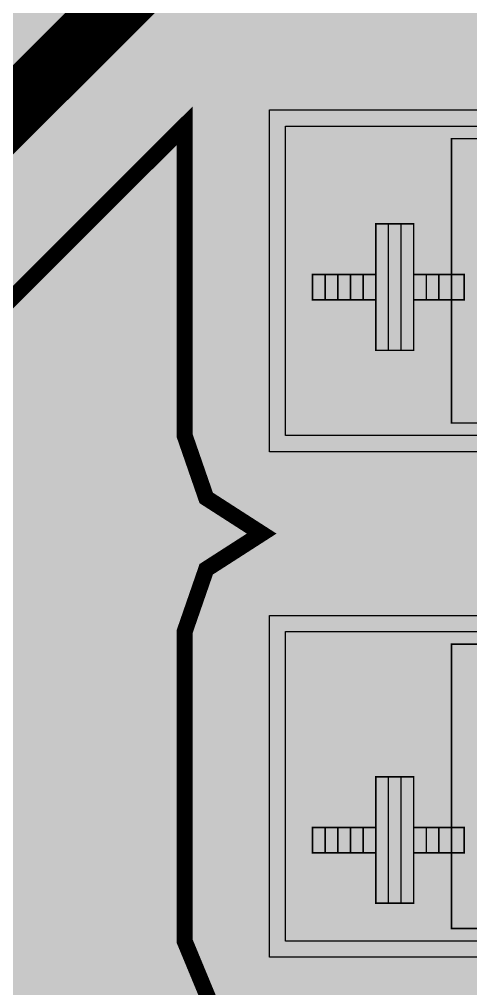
# Model space of a CAD drawing. Header units: millimetres. Extents: x -14.5 to 40, y -68.1 to 8.1.
# Drawn here: x 4.734 to 6.16, y -41.04 to -37.973 of the extents above; entities that cross this region are included whole.
import ezdxf

# ---------------------------------------------------------------- set-up
doc = ezdxf.new("R2010")
doc.units = ezdxf.units.MM
doc.header["$MEASUREMENT"] = 0
for name, color, linetype, true_color in [('Bottom-Layer', 7, 'Continuous', 0x0000ff), ('Document-Layer', 7, 'Continuous', 0xffffff), ('Pin-Soldering-Layer', 7, 'Continuous', 0xcc9999), ('Top-Layer', 7, 'Continuous', 0xff0000), ('Top-Paste-Mask-Layer', 7, 'Continuous', 0x808080), ('Top-Solder-Mask-Layer', 7, 'Continuous', 0x800080)]:
    doc.layers.add(name, color=color, linetype=linetype, true_color=true_color)

msp = doc.modelspace()

# ---------------------------------------------------------------- hatches: boundary and pattern name
at = {"layer": 'Bottom-Layer'}
msp.add_hatch(color=256, dxfattribs=at).paths.add_polyline_path([(0.7804628272145588, -0.4554013208026402), (20.521096470444153, -0.4554013208026415), (20.278382642208825, -0.6747527789197032), (20.181363229705525, -0.9871824481130179), (20.25713422792936, -1.3054336388773151), (20.48453398958034, -1.540623802353189), (20.800053340106682, -1.627068027366565), (21.115572690633027, -1.540623802353189), (21.342972452284002, -1.3054336388773151), (21.418743450507836, -0.9871824481130179), (21.321724038004536, -0.6747527789197033), (21.079010209769212, -0.45540132080264173), (39.11961083293278, -0.45540132080264295), (39.38158910920059, -0.6184956932182181), (39.544677419354855, -0.8804777434447761), (39.544677419354855, -6.251253482923635), (38.74636271751697, -5.452938781085753), (38.69725417988476, -5.410884148498444), (38.642260819110646, -5.37688457701295), (38.945762267159175, -5.087302204010164), (39.12749919796052, -4.70922447694285), (39.16407117553447, -4.291332660586261), (39.05076919430844, -3.8874344793923683), (38.802182010384, -3.549535838214281), (38.45031769420273, -3.3211445452108763), (38.04048227337396, -3.231668249156663), (37.62544613135931, -3.292627912402719), (37.25864929615894, -3.496174372476264), (36.98732050560838, -3.8160989997556394), (36.84639603801315, -4.21120831900093), (36.854021319112874, -4.630628078680451), (37.00921451818435, -5.020353816454386), (37.291992968504736, -5.330204470408644), (34.95268450571819, -5.330204470408646), (35.2942264310091, -5.053118569261782), (35.50921733110573, -4.669443711835037), (35.567228903859466, -4.233482542953649), (35.46005059866993, -3.806937944766673), (35.202851680155376, -3.450180044138344), (34.83203427697026, -3.213701848862676), (34.40008128016257, -3.1309728219456447), (33.96812828335487, -3.2137018488626783), (33.59731088016975, -3.4501800441383463), (33.3401119616552, -3.8069379447666756), (33.23293365646567, -4.233482542953651), (33.2909452292194, -4.669443711835039), (33.505936129316034, -5.053118569261783), (33.84747805460694, -5.330204470408646), (33.71247717696452, -5.330204470408647), (33.434971438609665, -5.153229531632076), (33.106026734754636, -5.142051625720194), (32.81714740073232, -5.2997801714868435), (32.64869257028562, -5.582538962462506), (32.647522238766314, -5.911671449614686), (32.81396196365121, -6.1956210609105735), (33.101712302450146, -6.355399990359809), (33.430728180154986, -6.34656166512475), (33.269091657949936, -6.70419492962401), (33.23492263753035, -7.095168579926056), (33.33207210039313, -7.47541836500478), (31.333620614631204, -9.473869850766707), (25.611245618885494, -9.473869850766707), (25.45498442134764, -9.172821462742828), (25.164334205611524, -8.997978259042224), (24.825160796277505, -9.000993584643489), (24.5376650633199, -9.180976631953257), (22.173658886900842, -9.180976631953257), (14.623374432347651, -1.6306921774000738), (14.566824358169416, -1.3387956883283028), (14.381623154787128, -1.1061973532359315), (14.109812019419438, -0.9856976523561423), (13.813092848919743, -1.0046503587582092), (13.558821734596922, -1.1587531544597174), (13.404718938895412, -1.4130242687825385), (13.385766232493344, -1.709743439282234), (13.506265933373134, -1.9815545746499224), (13.738864268465505, -2.1667557780322104), (14.030760757537275, -2.223305852210448), (18.864770135315073, -7.057315229988245), (18.57266677052079, -7.109758091402784), (18.33853944019171, -7.292128655448812), (18.21619825707502, -7.56251220589354), (18.233761223660565, -7.8587657656058285), (18.387191796197484, -8.112800583787275), (18.64122661437893, -8.266231156324196), (18.93748017409122, -8.283794122909736), (19.20786372453595, -8.161452939793044), (19.390234288581976, -7.927325609463965), (19.442677149996513, -7.63522224466968), (21.681327296098612, -9.873872390771783), (20.166557185724365, -9.873872390771783), (20.123379512357737, -9.830694717405153), (20.045718183131818, -9.497166564990337), (19.803747265376938, -9.25483954323824), (19.470333682216037, -9.17668781213658), (19.145881325809974, -9.286245919700244), (18.92809551186634, -9.550521627542043), (18.88256008124145, -9.889931166400608), (15.196337317466131, -6.203708402625294), (15.060390584911286, -6.112871700037218), (14.900030480060943, -6.080974091948186), (14.362451776913773, -6.080974091948186), (14.116062849158544, -5.914559046049026), (13.820633962326504, -5.881044212808034), (13.543228309682949, -5.9880375542054916), (13.346817759333305, -6.211251278992613), (13.27598806197612, -6.500015240030482), (13.346817759333305, -6.78877920106835), (13.543228309682949, -7.0119929258554725), (13.820633962326504, -7.11898626725293), (14.116062849158544, -7.085471434011938), (14.362451776913773, -6.919056388112778), (14.726457953332863, -6.919056388112778), (16.874824792304615, -9.067423227084534), (16.648440120917286, -9.308146704214282), (16.576717007835242, -9.630720117455992), (15.02643255328206, -11.181004572009167), (11.46242637686297, -11.181004572009167), (11.185791602473456, -11.004300550039568), (10.85775154731548, -10.99243328440153), (10.569071628143256, -11.14868632932702), (10.569071628143256, -7.156181419215696), (10.62229742142176, -6.852974903523984), (10.524095123716426, -6.561215610692671), (10.29836217434683, -6.351902897755932), (10.000030480060959, -6.275972821945644), (9.70169878577509, -6.351902897755932), (9.475965836405493, -6.5612156106926705), (9.37776353870016, -6.852974903523983), (9.430989331978664, -7.156181419215695), (9.430989331978664, -15.40001524003048), (9.474305010191001, -15.617777859735584), (9.597657625477789, -15.80238809461365), (10.176274102873288, -16.38100457200915), (8.062436536883299, -16.38100457200915), (7.816047609128071, -16.21458952610999), (7.52061872229603, -16.181074692868997), (7.243213069652473, -16.288068034266455), (7.0468025193028305, -16.511281759053574), (6.975972821945645, -16.800045720091447), (7.0468025193028305, -17.088809681129316), (7.243213069652473, -17.312023405916438), (7.520618722296029, -17.419016747313893), (7.81604760912807, -17.385501914072904), (8.062436536883299, -17.219086868173743), (10.005756441284827, -17.219086868173743), (9.878367682369916, -17.545513347705512), (9.946979135089949, -17.889133211789403), (10.1899584544784, -18.141607354597944), (10.530697257410235, -18.223333792266335), (11.403716022640529, -19.09635255749663), (11.539662755195375, -19.187189260084708), (11.700022860045713, -19.219086868173736), (13.500022860045712, -19.219086868173733), (13.660382964896053, -19.1871892600847), (13.796329697450899, -19.096352557496623), (19.869348462681174, -13.023333792266355), (20.112608781131797, -12.986762147102962), (20.32283553442852, -12.859021081031896), (20.467361746712186, -12.659960181492103), (30.680989331978594, -22.87358776675851), (30.680989331978594, -39.91567808134903), (30.405184954521232, -40.11980892048474), (30.27898900734556, -40.438888905797725), (30.340554765747495, -40.77644943593016), (30.571268832215623, -41.030434619837884), (30.90137859195048, -41.1240562019581), (31.231080772161555, -41.029009232122334), (31.231080772161555, -57.08756092311187), (31.06466572626239, -57.3339498508671), (31.031150893021398, -57.629378737699135), (31.138144234418856, -57.90678439034269), (31.361357959205975, -58.10319494069233), (31.650121920243844, -58.174024638049524), (31.93888588128171, -58.10319494069234), (32.16209960606883, -57.9067843903427), (32.26909294746629, -57.62937873769915), (32.235578114225305, -57.333949850867114), (32.06916306832615, -57.08756092311188), (32.06916306832615, -54.660890281363585), (33.72684400808925, -56.31857122112669), (33.783810971394466, -56.611370285811525), (33.970170695280174, -56.844279239056746), (34.24334380427028, -56.96408316100095), (33.88436570820181, -57.323061257069426), (33.54768713125368, -57.225956959103264), (33.21175218565539, -57.32560344015097), (32.982476643182274, -57.59058350446332), (32.93214799981663, -57.937352500361584), (33.07663420015405, -58.256578825672285), (33.37038068781349, -58.447614711953015), (33.720773144593124, -58.450229112695126), (34.01733753982025, -58.26359774249469), (34.1410708045634, -58.22296261415229), (34.24635255749665, -58.14630175739534), (36.246352557496664, -56.14630175739532), (36.33718926008474, -56.01035502484048), (36.369086868173774, -55.84999491999014), (36.369086868173774, -54.049994919990105), (36.33718926008474, -53.889634815139765), (36.246352557496664, -53.753688082584915), (33.61912242824485, -51.12645795333309), (33.61912242824485, -18.758546178009755), (33.66932729145154, -18.76643980348761), (33.72008026416053, -18.769080518161037), (34.88105537211071, -18.769080518161037), (34.88105537211071, -49.03761680322358), (34.71464032621155, -49.28400573097881), (34.68112549297056, -49.57943461781085), (34.788118834368014, -49.856840270454406), (35.011332559155136, -50.053250820804045), (35.300096520193, -50.12408051816123), (35.58886048123087, -50.053250820804045), (35.812074206017996, -49.856840270454406), (35.91906754741545, -49.57943461781085), (35.88555271417446, -49.284005730978805), (35.7191376682753, -49.03761680322358), (35.7191376682753, -18.873610626804272), (36.93170480529694, -17.66104348978263), (37.00055931568085, -18.09713021232886), (37.22622941908217, -18.476584527908688), (37.57653012808442, -18.745288801142003), (38.001501683989865, -18.864920527087197), (38.440534799289765, -18.818417872846933), (38.83101473202949, -18.612413029921097), (38.83101473202949, -44.955680491590115), (38.58410460362775, -44.8090541162235), (38.297597741122985, -44.7896190140066), (38.03314795059763, -44.90155745133538), (37.847662546456185, -45.120781241812125), (37.78105638811277, -45.40011531623064), (37.847662546456185, -45.67944939064915), (38.03314795059763, -45.89867318112589), (38.297597741122985, -46.010611618454675), (38.58410460362775, -45.991176516237765), (38.83101473202949, -45.844550140871156), (38.83101473202949, -49.575673091763036), (38.48073027747628, -49.92595754631623), (38.188833788404516, -49.98250762049447), (37.956235453312146, -50.16770882387676), (37.83573575243236, -50.43951995924445), (37.85468845883443, -50.73623912974414), (38.008791254535936, -50.99051024406696), (38.263062368858755, -51.144613039768466), (38.55978153935845, -51.16356574617053), (38.83159267472614, -51.04306604529075), (39.01679387810842, -50.81046771019838), (39.07334395228666, -50.51857122112661), (39.544677419354855, -50.04723775405843), (39.544677419354855, -59.31964163679399), (39.38158910920057, -59.58162368702056), (39.119610832932736, -59.744718059436124), (0.7804628272145905, -59.744718059436124), (0.5184901220502615, -59.58162925818852), (0.35540132080264114, -59.3196565530242), (0.35540132080264175, -0.8804628272145564), (0.5184901220502496, -0.6184901220502481)])
at = {"layer": 'Document-Layer'}
for points in [[(5.86000508001016, -38.62008636017273), (5.9000101600203205, -38.62008636017273), (5.9000101600203205, -39.02008636017272), (5.86000508001016, -39.02008636017272)], [(5.86000508001016, -38.62008636017273), (5.9000101600203205, -38.62008636017273), (5.9000101600203205, -39.02008636017272), (5.86000508001016, -39.02008636017272)], [(5.9000101600203205, -38.62008636017273), (5.9400152400304815, -38.62008636017273), (5.9400152400304815, -39.02008636017272), (5.9000101600203205, -39.02008636017272)], [(5.9000101600203205, -38.62008636017273), (5.9400152400304815, -38.62008636017273), (5.9400152400304815, -39.02008636017272), (5.9000101600203205, -39.02008636017272)], [(5.9400152400304815, -38.62008636017273), (5.980020320040641, -38.62008636017273), (5.980020320040641, -39.02008636017272), (5.9400152400304815, -39.02008636017272)], [(5.9400152400304815, -38.62008636017273), (5.980020320040641, -38.62008636017273), (5.980020320040641, -39.02008636017272), (5.9400152400304815, -39.02008636017272)], [(5.66000508001016, -38.780106680213365), (5.70001016002032, -38.780106680213365), (5.70001016002032, -38.860091440182885), (5.66000508001016, -38.860091440182885)], [(5.66000508001016, -38.780106680213365), (5.70001016002032, -38.780106680213365), (5.70001016002032, -38.860091440182885), (5.66000508001016, -38.860091440182885)], [(5.70001016002032, -38.780106680213365), (5.7400152400304805, -38.780106680213365), (5.7400152400304805, -38.860091440182885), (5.70001016002032, -38.860091440182885)], [(5.70001016002032, -38.780106680213365), (5.7400152400304805, -38.780106680213365), (5.7400152400304805, -38.860091440182885), (5.70001016002032, -38.860091440182885)], [(5.7400152400304805, -38.780106680213365), (5.780020320040641, -38.780106680213365), (5.780020320040641, -38.860091440182885), (5.7400152400304805, -38.860091440182885)], [(5.7400152400304805, -38.780106680213365), (5.780020320040641, -38.780106680213365), (5.780020320040641, -38.860091440182885), (5.7400152400304805, -38.860091440182885)], [(5.780020320040641, -38.780106680213365), (5.820025400050802, -38.780106680213365), (5.820025400050802, -38.860091440182885), (5.780020320040641, -38.860091440182885)], [(5.780020320040641, -38.780106680213365), (5.820025400050802, -38.780106680213365), (5.820025400050802, -38.860091440182885), (5.780020320040641, -38.860091440182885)], [(5.820025400050802, -38.780106680213365), (5.86000508001016, -38.780106680213365), (5.86000508001016, -38.860091440182885), (5.820025400050802, -38.860091440182885)], [(5.820025400050802, -38.780106680213365), (5.86000508001016, -38.780106680213365), (5.86000508001016, -38.860091440182885), (5.820025400050802, -38.860091440182885)], [(5.980020320040641, -38.780106680213365), (6.020025400050801, -38.780106680213365), (6.020025400050801, -38.860091440182885), (5.980020320040641, -38.860091440182885)], [(5.980020320040641, -38.780106680213365), (6.020025400050801, -38.780106680213365), (6.020025400050801, -38.860091440182885), (5.980020320040641, -38.860091440182885)], [(6.020025400050801, -38.780106680213365), (6.060005080010161, -38.780106680213365), (6.060005080010161, -38.860091440182885), (6.020025400050801, -38.860091440182885)], [(6.020025400050801, -38.780106680213365), (6.060005080010161, -38.780106680213365), (6.060005080010161, -38.860091440182885), (6.020025400050801, -38.860091440182885)], [(6.060005080010161, -38.780106680213365), (6.100010160020321, -38.780106680213365), (6.100010160020321, -38.860091440182885), (6.060005080010161, -38.860091440182885)], [(6.060005080010161, -38.780106680213365), (6.100010160020321, -38.780106680213365), (6.100010160020321, -38.860091440182885), (6.060005080010161, -38.860091440182885)], [(6.100010160020321, -38.780106680213365), (6.140015240030481, -38.780106680213365), (6.140015240030481, -38.860091440182885), (6.100010160020321, -38.860091440182885)], [(6.100010160020321, -38.780106680213365), (6.140015240030481, -38.780106680213365), (6.140015240030481, -38.860091440182885), (6.100010160020321, -38.860091440182885)], [(5.86000508001016, -40.37009906019812), (5.9000101600203205, -40.37009906019812), (5.9000101600203205, -40.77009906019812), (5.86000508001016, -40.77009906019812)], [(5.86000508001016, -40.37009906019812), (5.9000101600203205, -40.37009906019812), (5.9000101600203205, -40.77009906019812), (5.86000508001016, -40.77009906019812)], [(5.9000101600203205, -40.37009906019812), (5.9400152400304815, -40.37009906019812), (5.9400152400304815, -40.77009906019812), (5.9000101600203205, -40.77009906019812)], [(5.9000101600203205, -40.37009906019812), (5.9400152400304815, -40.37009906019812), (5.9400152400304815, -40.77009906019812), (5.9000101600203205, -40.77009906019812)], [(5.9400152400304815, -40.37009906019812), (5.980020320040641, -40.37009906019812), (5.980020320040641, -40.77009906019812), (5.9400152400304815, -40.77009906019812)], [(5.9400152400304815, -40.37009906019812), (5.980020320040641, -40.37009906019812), (5.980020320040641, -40.77009906019812), (5.9400152400304815, -40.77009906019812)], [(5.66000508001016, -40.530093980187964), (5.70001016002032, -40.530093980187964), (5.70001016002032, -40.610104140208286), (5.66000508001016, -40.610104140208286)], [(5.66000508001016, -40.530093980187964), (5.70001016002032, -40.530093980187964), (5.70001016002032, -40.610104140208286), (5.66000508001016, -40.610104140208286)], [(5.70001016002032, -40.530093980187964), (5.7400152400304805, -40.530093980187964), (5.7400152400304805, -40.610104140208286), (5.70001016002032, -40.610104140208286)], [(5.70001016002032, -40.530093980187964), (5.7400152400304805, -40.530093980187964), (5.7400152400304805, -40.610104140208286), (5.70001016002032, -40.610104140208286)], [(5.7400152400304805, -40.530093980187964), (5.780020320040641, -40.530093980187964), (5.780020320040641, -40.610104140208286), (5.7400152400304805, -40.610104140208286)], [(5.7400152400304805, -40.530093980187964), (5.780020320040641, -40.530093980187964), (5.780020320040641, -40.610104140208286), (5.7400152400304805, -40.610104140208286)], [(5.780020320040641, -40.530093980187964), (5.820025400050802, -40.530093980187964), (5.820025400050802, -40.610104140208286), (5.780020320040641, -40.610104140208286)], [(5.780020320040641, -40.530093980187964), (5.820025400050802, -40.530093980187964), (5.820025400050802, -40.610104140208286), (5.780020320040641, -40.610104140208286)], [(5.820025400050802, -40.530093980187964), (5.86000508001016, -40.530093980187964), (5.86000508001016, -40.610104140208286), (5.820025400050802, -40.610104140208286)], [(5.820025400050802, -40.530093980187964), (5.86000508001016, -40.530093980187964), (5.86000508001016, -40.610104140208286), (5.820025400050802, -40.610104140208286)], [(5.980020320040641, -40.530093980187964), (6.020025400050801, -40.530093980187964), (6.020025400050801, -40.610104140208286), (5.980020320040641, -40.610104140208286)], [(5.980020320040641, -40.530093980187964), (6.020025400050801, -40.530093980187964), (6.020025400050801, -40.610104140208286), (5.980020320040641, -40.610104140208286)], [(6.020025400050801, -40.530093980187964), (6.060005080010161, -40.530093980187964), (6.060005080010161, -40.610104140208286), (6.020025400050801, -40.610104140208286)], [(6.020025400050801, -40.530093980187964), (6.060005080010161, -40.530093980187964), (6.060005080010161, -40.610104140208286), (6.020025400050801, -40.610104140208286)], [(6.060005080010161, -40.530093980187964), (6.100010160020321, -40.530093980187964), (6.100010160020321, -40.610104140208286), (6.060005080010161, -40.610104140208286)], [(6.060005080010161, -40.530093980187964), (6.100010160020321, -40.530093980187964), (6.100010160020321, -40.610104140208286), (6.060005080010161, -40.610104140208286)], [(6.100010160020321, -40.530093980187964), (6.140015240030481, -40.530093980187964), (6.140015240030481, -40.610104140208286), (6.100010160020321, -40.610104140208286)], [(6.100010160020321, -40.530093980187964), (6.140015240030481, -40.530093980187964), (6.140015240030481, -40.610104140208286), (6.100010160020321, -40.610104140208286)]]:
    msp.add_hatch(color=256, dxfattribs=at).paths.add_polyline_path(points)
at = {"layer": 'Pin-Soldering-Layer'}
for points in [[(6.100060960121922, -38.35008382016764), (7.100060960121921, -38.35008382016764), (7.100060960121921, -39.25010922021845), (6.100060960121922, -39.25010922021845)], [(6.100060960121922, -38.35008382016764), (7.100060960121921, -38.35008382016764), (7.100060960121921, -39.25010922021845), (6.100060960121922, -39.25010922021845)], [(6.100035560071121, -39.950134620269246), (7.10003556007112, -39.950134620269246), (7.10003556007112, -40.85016002032005), (6.100035560071121, -40.85016002032005)], [(6.100035560071121, -39.950134620269246), (7.10003556007112, -39.950134620269246), (7.10003556007112, -40.85016002032005), (6.100035560071121, -40.85016002032005)]]:
    msp.add_hatch(color=256, dxfattribs=at).paths.add_polyline_path(points)
at = {"layer": 'Top-Layer'}
for points in [[(0.7804628272145588, -0.4554013208026402), (14.181050292100583, -0.45540132080264123), (14.181050292100586, -1.0027900220483787), (13.833526523912699, -0.9986137889329102), (13.537665063319942, -1.18097663195326), (12.997918465836934, -1.18097663195326), (12.997918465836934, -1.0056007112014225), (12.90447347704117, -0.7800045519148893), (12.678877317754639, -0.6865595631191262), (11.301864363728729, -0.6865595631191262), (11.076268204442197, -0.7800045519148892), (10.982823215646434, -1.0056007112014222), (10.982823215646434, -2.1381381762763527), (11.076268204442197, -2.363734335562886), (11.301864363728729, -2.457179324358649), (12.678877317754639, -2.457179324358649), (12.90447347704117, -2.363734335562886), (12.997918465836934, -2.1381381762763527), (12.997918465836934, -2.019058928117852), (13.537665063319942, -2.0190589281178517), (13.730049372309216, -2.1626090746311566), (13.962387286860032, -2.2229204365080824), (14.200303007314732, -2.191069582990588), (14.185928764109683, -2.244753256202432), (14.181088392176784, -2.300116840233681), (14.181088392176784, -2.700116840233681), (14.183699803255143, -2.7408535031957912), (14.19149128672041, -2.7809232918465843), (12.905388490551303, -2.7809232918465847), (12.801567807097811, -2.7110938386255823), (12.678877317754639, -2.6865595631191264), (11.301864363728729, -2.6865595631191264), (11.076268204442197, -2.7800045519148893), (10.982823215646434, -3.0056007112014225), (10.982823215646434, -3.774671359667797), (10.729006827977534, -4.028487747336696), (10.43378209760032, -4.028487747336696), (9.61967868935738, -3.2143843390937565), (9.61967868935738, -2.8500889001778007), (9.5617915868261, -2.6668245592327966), (9.409136451380332, -2.5500635001270004), (9.561791586826102, -2.433302441021204), (9.61967868935738, -2.2500381000762), (9.61967868935738, -1.4500381000762006), (9.526233700561617, -1.2244419407896672), (9.300637541275083, -1.130996951993904), (8.400637541275083, -1.1309969519939043), (8.175041381988551, -1.2244419407896674), (8.081596393192788, -1.4500381000762004), (8.081596393192788, -2.2500381000762), (8.139483495724066, -2.433302441021204), (8.292138631169834, -2.550063500127), (8.20010323971601, -2.60194932641359), (8.13005974391416, -2.681047752095505), (6.309207506814664, -2.681047752095505), (6.236108410357355, -2.586811830893085), (6.133510340128111, -2.526004572009145), (6.286165475573879, -2.4092435129033483), (6.344052578105157, -2.2259791719583446), (6.344052578105157, -1.4259791719583446), (6.250607589309394, -1.2003830126718111), (6.025011430022861, -1.106938023876048), (5.125011430022861, -1.1069380238760482), (4.899415270736328, -1.2003830126718114), (4.8059702819405645, -1.4259791719583443), (4.8059702819405645, -2.2259791719583446), (4.863857384471843, -2.4092435129033483), (5.016512519917612, -2.526004572009145), (4.863857384471843, -2.6427656311149414), (4.8059702819405645, -2.826029972059945), (4.8059702819405645, -3.626029972059945), (4.868018734917991, -3.815085542812051), (5.03002921005842, -3.930604481926244), (5.03002921005842, -4.95246253492507), (4.881744983489968, -4.95246253492507), (4.656148824203435, -5.0459075237208335), (4.562703835407671, -5.271503683007366), (4.562703835407672, -6.648516637033275), (4.656148824203435, -6.874112796319808), (4.881744983489968, -6.967557785115571), (6.014282448564898, -6.967557785115571), (6.239878607851431, -6.874112796319808), (6.333323596647195, -6.648516637033275), (6.333323596647194, -5.271503683007366), (6.288932274100371, -5.109162291172124), (6.1681115062230125, -4.991997197948994), (6.1681115062230125, -3.911178393695382), (6.228810198016562, -3.87149548151885), (6.278979173528144, -3.8191300482600967), (8.13005974391416, -3.8191300482600963), (8.245950482649702, -3.9291214575317723), (8.400637541275083, -3.969130048260097), (8.76493298019104, -3.969130048260097), (9.747958131984275, -4.952155200053331), (9.649978156569805, -5.06572080852506), (9.6147205994412, -5.211508763017527), (9.6147205994412, -5.980579411483899), (9.597657625477789, -5.99764238544731), (9.474305010191001, -6.182252620325376), (9.430989331978664, -6.4000152400304815), (9.430989331978664, -6.643849060845268), (9.375988061976123, -6.9000152400304815), (9.430989331978664, -7.156181419215695), (9.430989331978664, -7.210524511049024), (9.356230632461267, -7.210524511049024), (9.130634473174734, -7.303969499844787), (9.03718948437897, -7.52956565913132), (9.03718948437897, -8.364552949522851), (7.86705486410973, -7.19441832925361), (7.86705486410973, -6.967557785115571), (8.014282448564899, -6.967557785115571), (8.23987860785143, -6.874112796319808), (8.333323596647194, -6.648516637033275), (8.333323596647194, -5.271503683007366), (8.23987860785143, -5.0459075237208335), (8.014282448564899, -4.95246253492507), (6.881744983489969, -4.95246253492507), (6.656148824203436, -5.0459075237208335), (6.562703835407672, -5.271503683007366), (6.562703835407673, -6.648516637033275), (6.656148824203436, -6.874112796319808), (6.881744983489969, -6.967557785115571), (7.028972567945138, -6.967557785115571), (7.028972567945138, -7.36799085598169), (7.06087017603417, -7.5283509608320305), (7.151706878622246, -7.664297693386877), (8.943726182660875, -9.456316997425507), (8.997189604180987, -9.50151061265164), (9.057430689108141, -9.537173085710084), (8.925130425475702, -9.654887799523182), (8.875982981965965, -9.825019050038101), (8.875982981965967, -11.175031750063502), (8.875996960770195, -11.178018291891817), (8.876038895957912, -11.181004572009167), (8.00000508001014, -11.181004572009167), (7.8396449751598, -11.2129021800982), (7.703698242604953, -11.303738882686275), (2.2927012858195455, -16.714735839471683), (1.311498602997206, -16.714735839471683), (1.085902443710673, -16.808180828267442), (0.9924574549149099, -17.033776987553978), (0.99245745491491, -18.166314452628907), (1.0859024437106728, -18.391910611915442), (1.311498602997206, -18.485355600711205), (2.688511557023114, -18.485355600711205), (2.9141077163096476, -18.391910611915442), (3.0075527051054105, -18.166314452628907), (3.00755270510541, -17.18511176980657), (8.173577606738219, -12.019086868173762), (10.53758378315734, -12.019086868173762), (10.799804647970458, -12.191103015605433), (11.112585647744528, -12.21384907242654), (11.396934697394224, -12.081580576994373), (11.581040132080307, -11.827701617961484), (11.581040132080307, -13.000038100076221), (11.612937740169338, -13.160398204926562), (11.703774442757416, -13.296344937481408), (12.503774442757413, -14.096344937481406), (12.639721175312259, -14.187181640069484), (12.8000812801626, -14.219079248158515), (13.22650875343452, -14.219079248158515), (13.440394961206918, -14.432965455930912), (13.078336296672596, -14.432965455930912), (12.852740137386064, -14.526410444726675), (12.7592951485903, -14.752006604013209), (12.7592951485903, -15.17225529153296), (11.114557287625768, -16.816993152497492), (11.002599761683108, -16.984044113180907), (10.962541747543913, -17.181112290682186), (10.754040694996869, -17.030042317385902), (10.502296661784776, -16.97600744450667), (10.392681722339459, -16.788605501133073), (10.188529337058675, -16.714735839471683), (8.811516383032767, -16.714735839471683), (8.585920223746234, -16.808180828267442), (8.49247523495047, -17.033776987553978), (8.49247523495047, -18.166314452628907), (8.585920223746232, -18.391910611915442), (8.811516383032767, -18.485355600711205), (10.188529337058675, -18.485355600711205), (10.392681722339459, -18.41148593904982), (10.502296661784776, -18.22408399567622), (10.754035189706988, -18.17005157615717), (10.962533655067313, -18.018988083737877), (10.962533655067313, -27.86221209406203), (10.931413304991201, -27.857572607650965), (10.899987299974601, -27.856021082042172), (10.199987299974602, -27.85602108204217), (9.974391140688068, -27.949466070837932), (9.880946151892305, -28.175062230124468), (9.880946151892305, -29.273724907866793), (7.776303013023002, -31.3783680467361), (7.2146329692659386, -31.3783680467361), (6.989036809979406, -31.471813035531863), (6.8955918211836424, -31.69740919481839), (6.8955918211836424, -32.50388620777242), (6.989036809979406, -32.72948236705895), (7.2146329692659386, -32.822927355854716), (8.078641097282196, -32.822927355854716), (8.304237256568728, -32.72948236705895), (8.397682245364491, -32.503886207772425), (8.397682245364491, -31.942216164015356), (10.595782331147689, -29.74411607823216), (10.899987299974601, -29.744116078232164), (10.931413304991201, -29.742564552623367), (10.962533655067313, -29.737925066212306), (10.962533655067313, -30.28513057728354), (10.114557287625768, -31.133106944725085), (10.002043309905217, -31.301496012162076), (9.962533655067313, -31.50012446024893), (9.962533655067311, -36.512336668697905), (9.681703493602274, -36.429279367661906), (9.393907480962108, -36.48347853695708), (7.904620059635069, -36.48347853695708), (7.801488871746814, -36.41509791962415), (7.6800965201930405, -36.391101092202184), (5.591466852933708, -36.391101092202184), (5.591466852933708, -36.25516256990818), (7.516971053525136, -34.329658369316746), (8.078641097282196, -34.329658369316746), (8.30423725656873, -34.23621338052098), (8.397682245364491, -34.01061722123445), (8.397682245364493, -33.20414020828042), (8.30423725656873, -32.97854404899389), (8.078641097282196, -32.88509906019813), (7.2146329692659386, -32.88509906019813), (6.989036809979406, -32.97854404899389), (6.8955918211836424, -33.20414020828042), (6.8955918211836424, -33.76581025203748), (4.969970789941581, -35.69143128327954), (4.969970789941581, -34.329658369316746), (4.982933705867412, -34.329658369316746), (5.2085298651539444, -34.23621338052098), (5.301974853949708, -34.01061722123445), (5.301974853949708, -33.20414020828042), (5.2085298651539444, -32.97854404899389), (4.982933705867412, -32.88509906019813), (4.118925577851155, -32.88509906019813), (3.893329418564622, -32.97854404899389), (3.799884429768859, -33.20414020828042), (3.799884429768859, -34.01061722123445), (3.893329418564622, -34.23621338052098), (4.118925577851155, -34.329658369316746), (4.131888493776988, -34.329658369316746), (4.131888493776988, -36.648020056457064), (3.5439687579375163, -37.235939792296534), (3.543968757937516, -36.71014224028448), (3.450523769141753, -36.48454608099795), (3.2249276098552198, -36.391101092202184), (2.591466852933706, -36.391101092202184), (2.591466852933706, -34.068092456184914), (2.5595692448446736, -33.90773235133457), (2.4687325422565967, -33.77178561877973), (2.4627571755143514, -33.76581025203748), (2.4627571755143505, -33.20414020828042), (2.3693121867185885, -32.97854404899389), (2.1437160274320557, -32.88509906019813), (1.279707899415799, -32.88509906019813), (1.0541117401292661, -32.97854404899389), (0.960666751333503, -33.20414020828042), (0.960666751333503, -34.01061722123445), (1.054111740129266, -34.23621338052098), (1.279707899415799, -34.329658369316746), (1.7533845567691133, -34.329658369316746), (1.753384556769113, -36.391101092202184), (1.1199237998475997, -36.391101092202184), (0.8943276405610666, -36.48454608099795), (0.8008826517653035, -36.71014224028448), (0.8008826517653036, -37.690152400304804), (0.8690380436485847, -37.88724017645065), (1.044384731290785, -38.00012192024385), (0.8690380436485847, -38.11300366403703), (0.8008826517653035, -38.31009144018289), (0.8008826517653036, -39.2901016002032), (0.8690380436485818, -39.48718937634906), (1.0443847312907835, -39.600071120142246), (0.8690380436485842, -39.712952863935435), (0.8008826517653035, -39.910040640081284), (0.8008826517653037, -40.890050800101605), (0.8943276405610666, -41.11564695938814), (1.1199237998475997, -41.209091948183904), (3.2249276098552198, -41.209091948183904), (3.450523769141753, -41.11564695938814), (3.5439687579375163, -40.890050800101605), (3.5439687579375163, -40.021116341815684), (5.256053321887607, -38.30903177786559), (5.256049103694926, -38.311571781983034), (5.256051562103125, -39.2901016002032), (5.3242069539864145, -39.487189376349065), (5.499553641628633, -39.60007112014224), (5.3242069539864145, -39.71295286393543), (5.256051562103125, -39.910040640081284), (5.256051562103125, -40.890050800101605), (5.3494965508988885, -41.11564695938814), (5.575092710185421, -41.209091948183904), (7.6800965201930405, -41.209091948183904), (7.905692679479573, -41.11564695938814), (7.999137668275337, -40.890050800101605), (7.999137668275337, -39.910040640081284), (7.930982276392045, -39.71295286393543), (7.755635588749827, -39.600071120142246), (7.930982276392046, -39.487189376349065), (7.999137668275337, -39.2901016002032), (7.999137668275337, -38.31009144018289), (7.930982276392059, -38.11300366403703), (7.755635588749857, -38.00012192024384), (7.930982276392056, -37.88724017645065), (7.999137668275337, -37.690152400304804), (7.999137668275337, -37.62156083312168), (9.393907480962108, -37.62156083312168), (9.681703493602274, -37.675760002416865), (9.962533655067313, -37.59270270138085), (9.962533655067313, -39.28513057728353), (8.114557287625768, -41.13310694472508), (8.002043309905217, -41.301496012162076), (7.962533655067313, -41.50012446024893), (7.962533655067314, -43.50012446024892), (8.002043309905217, -43.69875290833577), (8.114557287625766, -43.86714197577277), (11.114557287625772, -46.86714197577277), (11.282946355062762, -46.97965595349332), (11.481574803149613, -47.01916560833122), (11.780991871983746, -47.01916560833122), (11.780991871983746, -48.00607696215393), (11.095029210058422, -48.00607696215393), (10.869433050771889, -48.09952195094969), (10.775988061976125, -48.325118110236225), (10.775988061976125, -49.67513081026163), (10.869433050771887, -49.90072696954816), (11.095029210058422, -49.99417195834393), (11.235995681991366, -49.99417195834393), (11.235995681991366, -50.766492545133566), (9.901198393471033, -52.10128983365391), (9.793146394162708, -52.252729902461766), (9.740237129929426, -52.43108331216663), (4.700025400050798, -52.43108331216663), (4.482262780345694, -52.47439899037896), (4.297652545467628, -52.59775160566575), (3.3789736175792666, -53.516430533554114), (2.9726411539739304, -53.48837298615416), (2.5831816716549336, -53.60759801950497), (2.262189147916302, -53.858311195563964), (2.0521873412828278, -54.20729907236824), (1.980996420308724, -54.608329183103756), (2.0580474630060324, -55.00827472160237), (2.2731330667362655, -55.3541525613286), (2.597759582586185, -55.60014224028449), (2.2609568220674148, -55.85970530876064), (2.0453021018056896, -56.22617785567058), (1.9819331631580166, -56.64664600383936), (2.079999658027608, -57.06039961239621), (2.3253420579361084, -57.407698032802855), (2.682536106076215, -57.638395882777886), (3.1000076200152398, -57.71918338836679), (3.517479133954266, -57.638395882777886), (3.874673182094374, -57.407698032802855), (4.120015582002874, -57.0603996123962), (4.218082076872465, -56.64664600383936), (4.154713138224792, -56.22617785567058), (3.9390584179630657, -55.85970530876064), (3.602255657444296, -55.60014224028449), (3.9064677439578865, -55.37594837559907), (4.118710512548089, -55.06328099686457), (4.214779638559662, -54.69779692666328), (4.183719326745612, -54.32117624272047), (4.935729961134845, -53.569165608331225), (10.071404914958313, -53.569165608331225), (10.401198393471024, -53.89895908684394), (10.584185275549551, -54.02122701246827), (10.800033020066039, -54.0641617983236), (12.300033020066039, -54.0641617983236), (12.515880764582525, -54.02122701246827), (12.698867646661052, -53.898959086843945), (13.056163322326647, -53.54166341117835), (13.056163322326647, -53.94513335026671), (13.081662493600854, -54.070114796974885), (13.154083995663994, -54.17511811023623), (13.081662493600854, -54.28012142349757), (13.056163322326647, -54.40510287020575), (13.056163322326647, -54.89509525019051), (13.149608311122408, -55.12069140947705), (13.375204470408942, -55.21413639827281), (13.534662179324359, -55.21413639827281), (13.534662179324359, -55.602931165862344), (13.566559787413391, -55.763291270712685), (13.657396490001469, -55.899238003267534), (15.832005334010669, -58.07384684727673), (15.832005334010669, -58.60027432054865), (15.925450322806432, -58.82587047983518), (16.151046482092966, -58.91931546863094), (16.951046482092963, -58.91931546863095), (17.176642641379498, -58.82587047983518), (17.27008763017526, -58.60027432054865), (17.27008763017526, -57.800274320548645), (17.176642641379495, -57.57467816126212), (16.951046482092963, -57.481233172466354), (16.424619008821047, -57.481233172466354), (14.372744475488954, -55.429358639134264), (14.372744475488954, -55.21413639827281), (14.53220218440437, -55.21413639827281), (14.757798343690903, -55.12069140947705), (14.851243332486666, -54.89509525019051), (14.851243332486666, -54.40510287020575), (14.825744161212459, -54.28012142349757), (14.753322659149319, -54.17511811023623), (14.825744161212459, -54.070114796974885), (14.851243332486666, -53.94513335026671), (14.851243332486666, -53.455140970281946), (14.825744161212459, -53.33015952357377), (14.753322659149319, -53.22515621031243), (14.825744161212459, -53.120152897051085), (14.851243332486666, -52.99517145034291), (14.851243332486666, -52.5641617983236), (15.76757011732798, -52.5641617983236), (15.898008908453098, -52.69460058944873), (15.695869074738011, -52.799055313668894), (15.614733299466604, -53.01163068326137), (15.614733299466604, -54.38864363728728), (15.708178288262365, -54.61423979657381), (15.933774447548899, -54.70768478536957), (17.066311912623828, -54.70768478536957), (17.291908071910363, -54.61423979657381), (17.385353060706127, -54.38864363728728), (17.385353060706127, -53.01163068326137), (17.292887042739856, -52.78701776158817), (17.069086868173738, -52.69260160340914), (17.069086868173738, -51.23582902133297), (18.310743931162783, -49.99417195834393), (19.205049530099064, -49.99417195834393), (19.4306456893856, -49.90072696954816), (19.524090678181363, -49.67513081026163), (19.524090678181363, -48.325118110236225), (19.483366737479713, -48.16914764429633), (19.371591313182634, -48.0529948134441), (19.371591313182634, -45.437295413379886), (19.54345238569382, -45.265434340868694), (19.61592329184659, -45.265434340868694), (19.644104115364097, -45.26418730122069), (19.672064637491328, -45.26045593091187), (20.214745999492, -45.26045593091187), (20.214745999492, -45.388620777241556), (20.308190988287762, -45.614216936528095), (20.533787147574298, -45.707661925323855), (21.666324612649227, -45.707661925323855), (21.891920771935762, -45.614216936528095), (21.985365760731526, -45.388620777241556), (21.985365760731526, -44.51954006178208), (22.214745999492, -44.290155162132116), (22.214745999492, -45.388620777241556), (22.308190988287762, -45.614216936528095), (22.533787147574298, -45.707661925323855), (23.666324612649227, -45.707661925323855), (23.891920771935762, -45.614216936528095), (23.985365760731526, -45.388620777241556), (23.985365760731526, -44.011607823215655), (23.891920771935762, -43.78601166392912), (23.666324612649227, -43.69256667513336), (22.812322344044127, -43.69256667513336), (22.83580446786455, -43.669084074168154), (24.764391705148423, -43.669084074168154), (25.031055372110746, -43.9357477411704), (25.031055372110746, -44.500167640335285), (25.043682127975753, -44.61937691994172), (25.081002032004065, -44.73329580367606), (25.081002032004065, -45.15011430022861), (25.12101062273239, -45.304801358853986), (25.231002032004064, -45.42069209758953), (25.231002032004064, -46.88108331216662), (24.950066040132086, -46.88108331216662), (24.72446988084555, -46.97452830096239), (24.631024892049787, -47.20012446024892), (24.631024892049787, -48.20012446024893), (24.72446988084555, -48.42572061953546), (24.950066040132086, -48.51916560833123), (26.450066040132082, -48.51916560833123), (26.675662199418618, -48.42572061953546), (26.76910718821438, -48.20012446024893), (26.76910718821438, -47.269155448310904), (27.592526035052074, -47.269155448310904), (27.59252603505207, -48.36639319278639), (27.685971023847834, -48.59198935207292), (27.91156718313437, -48.68543434086869), (29.288580137160277, -48.68543434086869), (29.51417629644681, -48.59198935207292), (29.607621285242573, -48.36639319278639), (29.607621285242573, -47.312438114551156), (31.731002032004067, -49.435818861312654), (31.731002032004067, -55.200114300228606), (31.772593846099113, -55.41366763850086), (31.891289309790274, -55.59600330200661), (31.38411988823978, -55.5960033020066), (31.172848816785564, -55.67598004760234), (31.067499961540737, -55.87581338858452), (29.700474792404307, -54.508788219448085), (29.9612811815369, -54.317008491582946), (30.133802282948263, -54.04308166522194), (30.1940982981966, -53.72501905003811), (30.1940982981966, -52.82501905003811), (30.10900809606802, -52.449981143422704), (29.870400319777858, -52.14838521674162), (29.52500045282891, -51.97929143859353), (29.1404465916651, -51.975812680084815), (28.7920441826349, -52.13863017078745), (28.687403212289578, -51.93696391103161), (28.475095250190506, -51.85606680213361), (27.9692824485649, -51.85606680213361), (27.9692824485649, -51.379921283477124), (28.275318769363412, -51.41961385733999), (28.562954114548937, -51.30781207619249), (28.76184808555827, -51.0718567449031), (28.823361732322216, -50.769450062884424), (28.89638049755251, -50.696431297654144), (28.901732201023908, -50.69098114059572), (28.906983672702925, -50.685434340868696), (29.288580137160277, -50.685434340868696), (29.51417629644681, -50.59198935207293), (29.607621285242573, -50.3663931927864), (29.607621285242576, -49.233855727711465), (29.514176296446813, -49.00825956842493), (29.288580137160277, -48.914814579629166), (27.91156718313437, -48.914814579629166), (27.685971023847838, -49.00825956842493), (27.592526035052074, -49.233855727711465), (27.59252603505207, -50.3663931927864), (27.603998021494682, -50.45117800851381), (27.637588968288988, -50.529865490010756), (27.63649312535274, -50.53215694521844), (26.76910718821438, -49.66441989916488), (26.76910718821438, -49.400124460248925), (26.675662199418618, -49.17452830096239), (26.450066040132082, -49.08108331216663), (24.950066040132086, -49.08108331216663), (24.750365906155448, -49.15131306449025), (24.6385847822029, -49.33108331216663), (24.425123190246364, -49.33108331216663), (24.20736057054126, -49.37439899037897), (24.022750335663194, -49.49775160566576), (22.197766845696236, -51.32273509563273), (22.07441423040945, -51.507345330510795), (22.03109855219711, -51.7251079502159), (22.03109855219711, -51.85606680213361), (21.525031750063505, -51.85606680213361), (21.312723787964433, -51.93696391103161), (21.20808281761912, -52.138630170787444), (20.855202263236528, -51.97485151901136), (20.466223283934355, -51.981445918149454), (20.119097028194066, -52.157091854665744), (20.119097028194066, -51.87369698697701), (21.407359674302374, -50.585434340868694), (22.38856235712472, -50.585434340868694), (22.614158516411248, -50.491989352072935), (22.70760350520701, -50.266393192786396), (22.707603505207015, -49.13385572771147), (22.61415851641125, -48.90825956842493), (22.38856235712472, -48.81481457962917), (21.011549403098808, -48.81481457962917), (20.78595324381228, -48.90825956842493), (20.692508255016516, -49.13385572771147), (20.692508255016516, -50.11505841053379), (19.403749042706583, -51.40381762284373), (19.312912340118505, -51.53976435539858), (19.281014732029472, -51.70012446024892), (19.281014732029472, -52.7756434939715), (19.18141541032462, -52.714076589042), (19.066311912623828, -52.69258953517908), (17.9337744475489, -52.69258953517908), (17.708178288262364, -52.78603452397484), (17.6147332994666, -53.01163068326137), (17.6147332994666, -54.38864363728728), (17.708178288262364, -54.61423979657381), (17.9337744475489, -54.70768478536957), (18.08100203200406, -54.70768478536957), (18.08100203200406, -57.48097917195836), (17.649039878079762, -57.48097917195835), (17.423443718793227, -57.57442416075411), (17.329998729997463, -57.80002032004065), (17.329998729997463, -58.600020320040656), (17.42344371879323, -58.82561647932718), (17.649039878079762, -58.91906146812295), (18.44903987807976, -58.919061468122955), (18.674636037366295, -58.82561647932719), (18.768081026162058, -58.600020320040656), (18.768081026162058, -58.07359284676873), (18.796350017491545, -58.04532385543924), (18.887186720079622, -57.9093771228844), (18.919084328168655, -57.74901701803406), (18.919084328168655, -54.70768478536957), (19.066311912623828, -54.70768478536957), (19.291908071910363, -54.61423979657381), (19.385353060706127, -54.38864363728728), (19.385353060706127, -54.1768149357704), (19.39439364725921, -54.186770728659575), (19.403749042706583, -54.19643129765417), (20.20374904270659, -54.99643129765419), (20.339695775261436, -55.08726800024227), (20.50005588011178, -55.11916560833129), (22.500055880111752, -55.11916560833129), (22.66041598496209, -55.08726800024226), (22.79636271751694, -54.99643129765419), (24.04656083791319, -53.746233177257935), (24.05447458654905, -53.73810218688885), (24.06216529137, -53.72975991614218), (24.353820162848816, -54.021414787620984), (24.489766895403662, -54.11225149020906), (24.650127000254002, -54.14414909829809), (24.850127000254, -54.14414909829809), (25.01048710510434, -54.112251490209054), (25.146433837659185, -54.021414787620984), (25.250127000254, -53.91772162502617), (26.67976123473102, -55.347355859503196), (26.81570796728587, -55.438192562091274), (26.97606807213621, -55.4700901701803), (28.402495545408076, -55.4700901701803), (29.19743929963928, -56.2650339244115), (28.886720284088018, -56.36739832393261), (28.63154338396226, -56.57211648765209), (28.464242326902113, -56.85324836635143), (28.40601600203201, -57.175171450342916), (28.40601600203201, -57.77517145034291), (28.503930818043596, -58.18795248024681), (28.776811540412552, -58.512777973708296), (29.16651264262004, -58.68043399293032), (29.58999646786086, -58.65519633054824), (29.957026924053906, -58.44244263711419), (29.957026924053906, -58.65104902209809), (29.988924532142935, -58.81140912694843), (30.079761234731013, -58.94735585950328), (30.877123434663858, -59.744718059436124), (0.7804628272145901, -59.744718059436124), (0.5184901220502534, -59.581629258188514), (0.35540132080263404, -59.319656553024174), (0.3554013208026406, -0.8804628272145594), (0.5184901220502486, -0.6184901220502489)], [(5.575092710185421, -39.2901016002032), (5.575092710185421, -38.31009144018289), (7.6800965201930405, -38.31009144018289), (7.6800965201930405, -39.2901016002032)], [(5.575092710185421, -40.890050800101605), (5.575092710185421, -39.910040640081284), (7.6800965201930405, -39.910040640081284), (7.6800965201930405, -40.890050800101605)]]:
    msp.add_hatch(color=256, dxfattribs=at).paths.add_polyline_path(points)
at = {"layer": 'Top-Paste-Mask-Layer'}
for points in [[(5.575092710185421, -39.2901016002032), (5.575092710185421, -38.31009144018289), (7.6800965201930405, -38.31009144018289), (7.6800965201930405, -39.2901016002032)], [(5.575092710185421, -40.890050800101605), (5.575092710185421, -39.910040640081284), (7.6800965201930405, -39.910040640081284), (7.6800965201930405, -40.890050800101605)]]:
    msp.add_hatch(color=256, dxfattribs=at).paths.add_polyline_path(points)
at = {"layer": 'Top-Solder-Mask-Layer'}
for points in [[(5.524292608585217, -39.34090170180341), (5.524292608585217, -38.25929133858268), (7.730896621793245, -38.25929133858268), (7.730896621793245, -39.34090170180341)], [(5.524292608585217, -40.940850901701815), (5.524292608585217, -39.85924053848108), (7.730896621793245, -39.85924053848108), (7.730896621793245, -40.940850901701815)]]:
    msp.add_hatch(color=256, dxfattribs=at).paths.add_polyline_path(points)

# ---------------------------------------------------------------- linework, layer by layer
at = {"layer": 'Document-Layer', "const_width": 0.005080010160020321}
for points in [[(5.86000508001016, -38.62008636017273), (5.9000101600203205, -38.62008636017273), (5.9000101600203205, -39.02008636017272), (5.86000508001016, -39.02008636017272)], [(5.86000508001016, -38.62008636017273), (5.9000101600203205, -38.62008636017273), (5.9000101600203205, -39.02008636017272), (5.86000508001016, -39.02008636017272)], [(5.9000101600203205, -38.62008636017273), (5.9400152400304815, -38.62008636017273), (5.9400152400304815, -39.02008636017272), (5.9000101600203205, -39.02008636017272)], [(5.9000101600203205, -38.62008636017273), (5.9400152400304815, -38.62008636017273), (5.9400152400304815, -39.02008636017272), (5.9000101600203205, -39.02008636017272)], [(5.9400152400304815, -38.62008636017273), (5.980020320040641, -38.62008636017273), (5.980020320040641, -39.02008636017272), (5.9400152400304815, -39.02008636017272)], [(5.9400152400304815, -38.62008636017273), (5.980020320040641, -38.62008636017273), (5.980020320040641, -39.02008636017272), (5.9400152400304815, -39.02008636017272)], [(5.66000508001016, -38.780106680213365), (5.70001016002032, -38.780106680213365), (5.70001016002032, -38.860091440182885), (5.66000508001016, -38.860091440182885)], [(5.66000508001016, -38.780106680213365), (5.70001016002032, -38.780106680213365), (5.70001016002032, -38.860091440182885), (5.66000508001016, -38.860091440182885)], [(5.70001016002032, -38.780106680213365), (5.7400152400304805, -38.780106680213365), (5.7400152400304805, -38.860091440182885), (5.70001016002032, -38.860091440182885)], [(5.70001016002032, -38.780106680213365), (5.7400152400304805, -38.780106680213365), (5.7400152400304805, -38.860091440182885), (5.70001016002032, -38.860091440182885)], [(5.7400152400304805, -38.780106680213365), (5.780020320040641, -38.780106680213365), (5.780020320040641, -38.860091440182885), (5.7400152400304805, -38.860091440182885)], [(5.7400152400304805, -38.780106680213365), (5.780020320040641, -38.780106680213365), (5.780020320040641, -38.860091440182885), (5.7400152400304805, -38.860091440182885)], [(5.780020320040641, -38.780106680213365), (5.820025400050802, -38.780106680213365), (5.820025400050802, -38.860091440182885), (5.780020320040641, -38.860091440182885)], [(5.780020320040641, -38.780106680213365), (5.820025400050802, -38.780106680213365), (5.820025400050802, -38.860091440182885), (5.780020320040641, -38.860091440182885)], [(5.820025400050802, -38.780106680213365), (5.86000508001016, -38.780106680213365), (5.86000508001016, -38.860091440182885), (5.820025400050802, -38.860091440182885)], [(5.820025400050802, -38.780106680213365), (5.86000508001016, -38.780106680213365), (5.86000508001016, -38.860091440182885), (5.820025400050802, -38.860091440182885)], [(5.980020320040641, -38.780106680213365), (6.020025400050801, -38.780106680213365), (6.020025400050801, -38.860091440182885), (5.980020320040641, -38.860091440182885)], [(5.980020320040641, -38.780106680213365), (6.020025400050801, -38.780106680213365), (6.020025400050801, -38.860091440182885), (5.980020320040641, -38.860091440182885)], [(6.020025400050801, -38.780106680213365), (6.060005080010161, -38.780106680213365), (6.060005080010161, -38.860091440182885), (6.020025400050801, -38.860091440182885)], [(6.020025400050801, -38.780106680213365), (6.060005080010161, -38.780106680213365), (6.060005080010161, -38.860091440182885), (6.020025400050801, -38.860091440182885)], [(6.060005080010161, -38.780106680213365), (6.100010160020321, -38.780106680213365), (6.100010160020321, -38.860091440182885), (6.060005080010161, -38.860091440182885)], [(6.060005080010161, -38.780106680213365), (6.100010160020321, -38.780106680213365), (6.100010160020321, -38.860091440182885), (6.060005080010161, -38.860091440182885)], [(6.100010160020321, -38.780106680213365), (6.140015240030481, -38.780106680213365), (6.140015240030481, -38.860091440182885), (6.100010160020321, -38.860091440182885)], [(6.100010160020321, -38.780106680213365), (6.140015240030481, -38.780106680213365), (6.140015240030481, -38.860091440182885), (6.100010160020321, -38.860091440182885)], [(5.86000508001016, -40.37009906019812), (5.9000101600203205, -40.37009906019812), (5.9000101600203205, -40.77009906019812), (5.86000508001016, -40.77009906019812)], [(5.86000508001016, -40.37009906019812), (5.9000101600203205, -40.37009906019812), (5.9000101600203205, -40.77009906019812), (5.86000508001016, -40.77009906019812)], [(5.9000101600203205, -40.37009906019812), (5.9400152400304815, -40.37009906019812), (5.9400152400304815, -40.77009906019812), (5.9000101600203205, -40.77009906019812)], [(5.9000101600203205, -40.37009906019812), (5.9400152400304815, -40.37009906019812), (5.9400152400304815, -40.77009906019812), (5.9000101600203205, -40.77009906019812)], [(5.9400152400304815, -40.37009906019812), (5.980020320040641, -40.37009906019812), (5.980020320040641, -40.77009906019812), (5.9400152400304815, -40.77009906019812)], [(5.9400152400304815, -40.37009906019812), (5.980020320040641, -40.37009906019812), (5.980020320040641, -40.77009906019812), (5.9400152400304815, -40.77009906019812)], [(5.66000508001016, -40.530093980187964), (5.70001016002032, -40.530093980187964), (5.70001016002032, -40.610104140208286), (5.66000508001016, -40.610104140208286)], [(5.66000508001016, -40.530093980187964), (5.70001016002032, -40.530093980187964), (5.70001016002032, -40.610104140208286), (5.66000508001016, -40.610104140208286)], [(5.70001016002032, -40.530093980187964), (5.7400152400304805, -40.530093980187964), (5.7400152400304805, -40.610104140208286), (5.70001016002032, -40.610104140208286)], [(5.70001016002032, -40.530093980187964), (5.7400152400304805, -40.530093980187964), (5.7400152400304805, -40.610104140208286), (5.70001016002032, -40.610104140208286)], [(5.7400152400304805, -40.530093980187964), (5.780020320040641, -40.530093980187964), (5.780020320040641, -40.610104140208286), (5.7400152400304805, -40.610104140208286)], [(5.7400152400304805, -40.530093980187964), (5.780020320040641, -40.530093980187964), (5.780020320040641, -40.610104140208286), (5.7400152400304805, -40.610104140208286)], [(5.780020320040641, -40.530093980187964), (5.820025400050802, -40.530093980187964), (5.820025400050802, -40.610104140208286), (5.780020320040641, -40.610104140208286)], [(5.780020320040641, -40.530093980187964), (5.820025400050802, -40.530093980187964), (5.820025400050802, -40.610104140208286), (5.780020320040641, -40.610104140208286)], [(5.820025400050802, -40.530093980187964), (5.86000508001016, -40.530093980187964), (5.86000508001016, -40.610104140208286), (5.820025400050802, -40.610104140208286)], [(5.820025400050802, -40.530093980187964), (5.86000508001016, -40.530093980187964), (5.86000508001016, -40.610104140208286), (5.820025400050802, -40.610104140208286)], [(5.980020320040641, -40.530093980187964), (6.020025400050801, -40.530093980187964), (6.020025400050801, -40.610104140208286), (5.980020320040641, -40.610104140208286)], [(5.980020320040641, -40.530093980187964), (6.020025400050801, -40.530093980187964), (6.020025400050801, -40.610104140208286), (5.980020320040641, -40.610104140208286)], [(6.020025400050801, -40.530093980187964), (6.060005080010161, -40.530093980187964), (6.060005080010161, -40.610104140208286), (6.020025400050801, -40.610104140208286)], [(6.020025400050801, -40.530093980187964), (6.060005080010161, -40.530093980187964), (6.060005080010161, -40.610104140208286), (6.020025400050801, -40.610104140208286)], [(6.060005080010161, -40.530093980187964), (6.100010160020321, -40.530093980187964), (6.100010160020321, -40.610104140208286), (6.060005080010161, -40.610104140208286)], [(6.060005080010161, -40.530093980187964), (6.100010160020321, -40.530093980187964), (6.100010160020321, -40.610104140208286), (6.060005080010161, -40.610104140208286)], [(6.100010160020321, -40.530093980187964), (6.140015240030481, -40.530093980187964), (6.140015240030481, -40.610104140208286), (6.100010160020321, -40.610104140208286)], [(6.100010160020321, -40.530093980187964), (6.140015240030481, -40.530093980187964), (6.140015240030481, -40.610104140208286), (6.100010160020321, -40.610104140208286)]]:
    msp.add_lwpolyline(points, close=True, dxfattribs=at)
at = {"layer": 'Pin-Soldering-Layer', "const_width": 0.005080010160020321}
for points in [[(6.100060960121922, -38.35008382016764), (7.100060960121921, -38.35008382016764), (7.100060960121921, -39.25010922021845), (6.100060960121922, -39.25010922021845)], [(6.100060960121922, -38.35008382016764), (7.100060960121921, -38.35008382016764), (7.100060960121921, -39.25010922021845), (6.100060960121922, -39.25010922021845)], [(6.100035560071121, -39.950134620269246), (7.10003556007112, -39.950134620269246), (7.10003556007112, -40.85016002032005), (6.100035560071121, -40.85016002032005)], [(6.100035560071121, -39.950134620269246), (7.10003556007112, -39.950134620269246), (7.10003556007112, -40.85016002032005), (6.100035560071121, -40.85016002032005)]]:
    msp.add_lwpolyline(points, close=True, dxfattribs=at)
at = {"layer": 'Top-Layer'}
for points, const_width in [([(2.57242570485141, -40.40004572009145), (5.172425704851411, -37.80004572009145)], 0.2), ([(3.450523769141753, -41.11564695938814), (3.5439687579375163, -40.890050800101605), (3.5439687579375163, -40.021116341815684), (5.256053321887607, -38.30903177786559), (5.256049103694926, -38.311571781983034), (5.256051562103125, -39.2901016002032), (5.3242069539864145, -39.487189376349065), (5.499553641628633, -39.60007112014224), (5.3242069539864145, -39.71295286393543), (5.256051562103125, -39.910040640081284), (5.256051562103125, -40.890050800101605), (5.3494965508988885, -41.11564695938814)], 0.05080010160020321)]:
    msp.add_lwpolyline(points, dxfattribs=dict(at, const_width=const_width))
for points in [[(5.575092710185421, -39.2901016002032), (5.575092710185421, -38.31009144018289), (7.6800965201930405, -38.31009144018289), (7.6800965201930405, -39.2901016002032)], [(5.575092710185421, -40.890050800101605), (5.575092710185421, -39.910040640081284), (7.6800965201930405, -39.910040640081284), (7.6800965201930405, -40.890050800101605)]]:
    msp.add_lwpolyline(points, close=True, dxfattribs=at)
at = {"layer": 'Top-Paste-Mask-Layer'}
for points in [[(5.575092710185421, -39.2901016002032), (5.575092710185421, -38.31009144018289), (7.6800965201930405, -38.31009144018289), (7.6800965201930405, -39.2901016002032)], [(5.575092710185421, -40.890050800101605), (5.575092710185421, -39.910040640081284), (7.6800965201930405, -39.910040640081284), (7.6800965201930405, -40.890050800101605)]]:
    msp.add_lwpolyline(points, close=True, dxfattribs=at)
at = {"layer": 'Top-Solder-Mask-Layer'}
for points in [[(5.524292608585217, -39.34090170180341), (5.524292608585217, -38.25929133858268), (7.730896621793245, -38.25929133858268), (7.730896621793245, -39.34090170180341)], [(5.524292608585217, -40.940850901701815), (5.524292608585217, -39.85924053848108), (7.730896621793245, -39.85924053848108), (7.730896621793245, -40.940850901701815)]]:
    msp.add_lwpolyline(points, close=True, dxfattribs=at)

doc.saveas('drawing.dxf')
